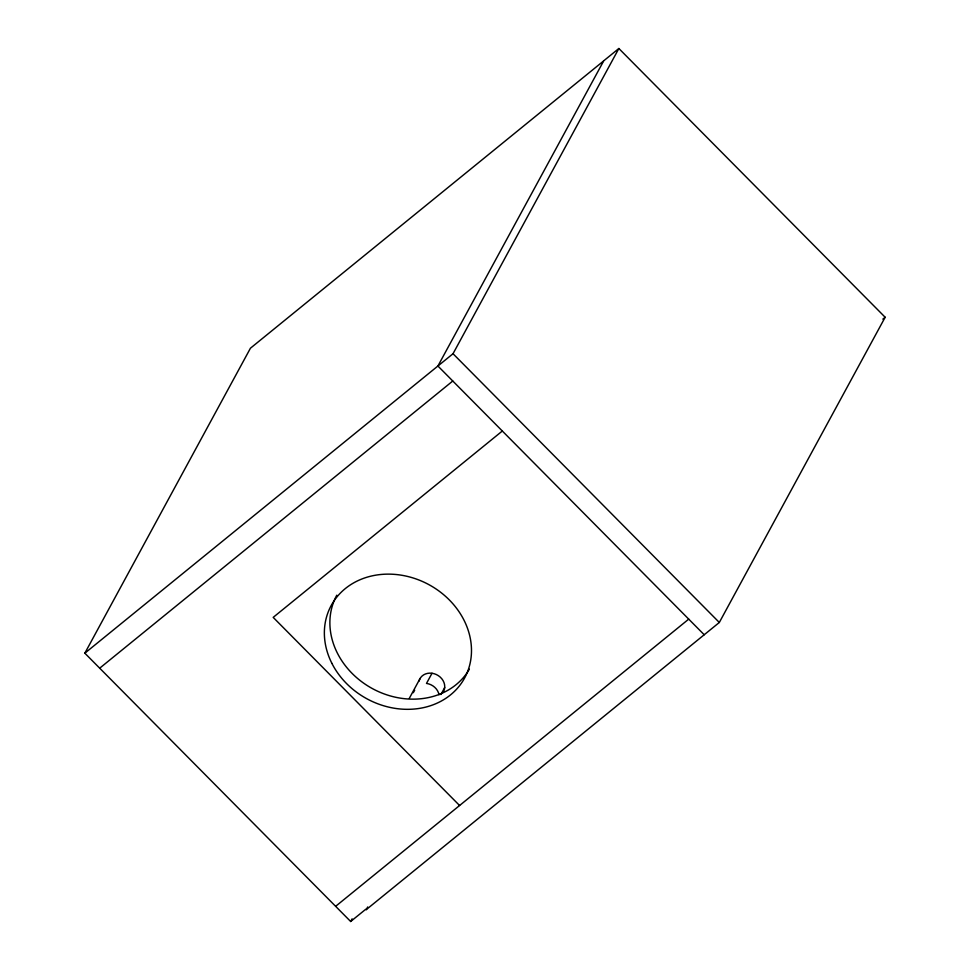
<?xml version="1.0" encoding="UTF-8"?>
<svg xmlns="http://www.w3.org/2000/svg" width="970" height="970" viewBox="0 0 970 970"><rect width="100%" height="100%" fill="white"/><g stroke="black" fill="none" stroke-linecap="round" stroke-linejoin="round"><path stroke-width="1.45" d="M603.498 61.049L250.43 348.218L84.839 653.186L350.667 921.5L365.799 909.217L366.26 909.63L367.691 906.974M84.839 653.186L453.026 353.723L618.86 48.5L885.161 317.251L719.316 622.473L366.26 909.63M409.328 698.315L420.119 678.418M413.305 692.701L414.687 690.167M432.014 673.265L426.497 683.426A13.398 11.458 28.5 0 1 439.034 694.775M440.913 694.556L444.696 687.585M350.667 921.5L352.11 918.832M618.86 48.5L603.752 60.795L437.919 366.017L704.208 634.756M99.704 668.184L452.772 381.016M502.314 431.019L273.188 617.381L459.586 805.512M335.656 906.307L688.736 619.127M882.833 319.142L885.161 317.251M453.026 353.723L719.316 622.473M469.383 669.167A75.915 64.942 28.5 0 1 371.558 688.13A75.915 64.942 28.5 0 1 336.796 595.192M419.064 681.098A13.398 11.458 28.5 0 1 436.391 674.562A13.398 11.458 28.5 0 1 443.011 692.301M331.91 663.395A75.915 64.942 28.5 0 0 459.053 686.336A75.915 64.942 28.5 0 0 402.817 575.44A75.915 64.942 28.5 0 0 331.91 663.395"/></g></svg>
